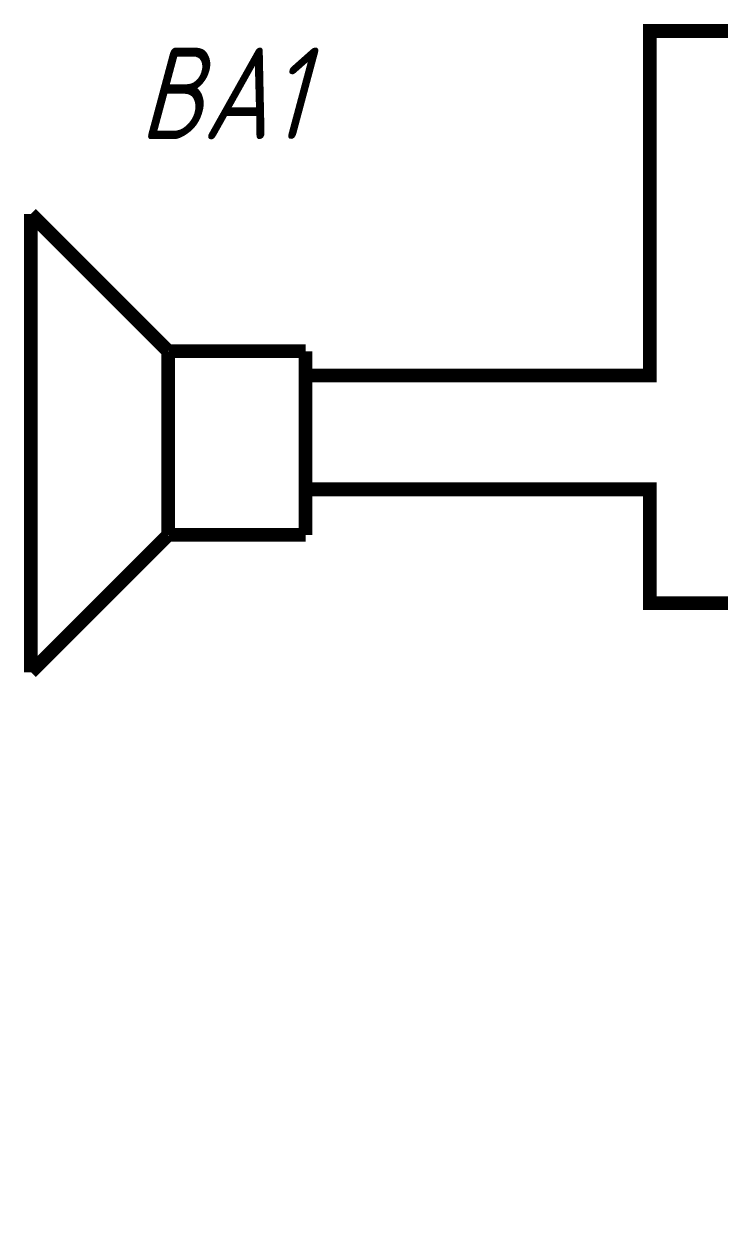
# Paper-space layout 'Layout1' of a CAD drawing. Extents: x -1 to 840, y -1 to 593.
# Drawn here: x 502.1 to 517.29, y 397.35 to 423.64 of the extents above; entities that cross this region are included whole.
import ezdxf

# ---------------------------------------------------------------- set-up
doc = ezdxf.new("R2010")
doc.units = 0
doc.header["$MEASUREMENT"] = 0
doc.layers.add('Sheet', color=255, linetype='CONTINUOUS')
doc.styles.add('GOST type A0', font='', dxfattribs={"oblique": 15, "height": 3.5})
doc.styles.get('GOST type A0').set_extended_font_data('GOST type A')

psp = doc.layouts.get("Layout1")

# ---------------------------------------------------------------- linework, layer by layer
at = {"layer": 'Sheet', "color": 7, "const_width": 0.3}
for points in [[(510.759, 415.974), (515.759, 415.974), (515.759, 423.492), (543.244, 423.492), (558.244, 423.492), (558.244, 390.996), (583.213, 390.996)], [(505.246, 416.502), (502.249, 419.5)], [(502.249, 419.5), (502.249, 409.497)], [(505.246, 416.502), (505.246, 412.494)], [(508.243, 416.502), (505.262, 416.502)], [(508.243, 412.494), (508.243, 416.502)], [(508.243, 415.974), (510.759, 415.974)], [(508.243, 413.489), (510.759, 413.489)], [(510.759, 413.489), (515.759, 413.489), (515.759, 411.003), (543.244, 411.003), (555.728, 411.003), (555.728, 385.994), (583.213, 385.994)], [(502.249, 409.497), (505.246, 412.494)], [(505.262, 412.494), (508.243, 412.494)]]:
    psp.add_lwpolyline(points, dxfattribs=at)

# ---------------------------------------------------------------- texts
at = {"layer": 'Sheet', "color": 7, "style": 'GOST type A0', "oblique": 15}
psp.add_text('BA1', height=2, dxfattribs=at).set_placement((504.61, 421.131))

doc.saveas('drawing.dxf')
